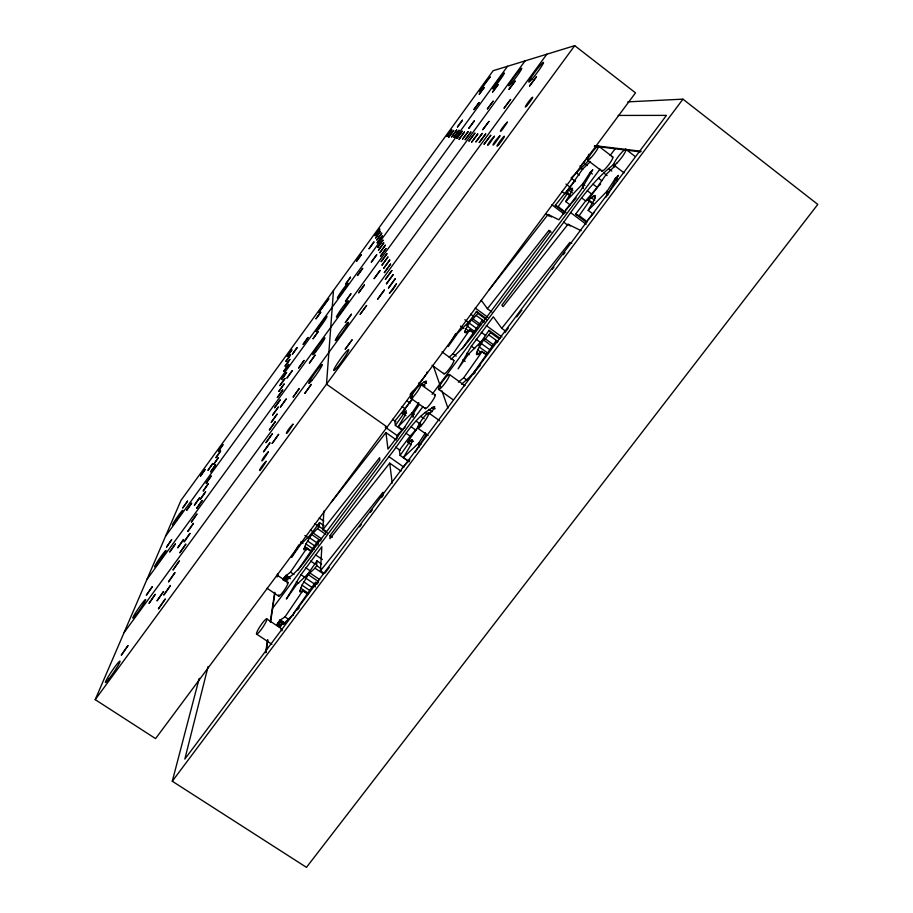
<?xml version="1.0" encoding="UTF-8"?>
<svg xmlns="http://www.w3.org/2000/svg" width="913" height="913" viewBox="0 0 913 913"><rect width="100%" height="100%" fill="white"/><g stroke="black" fill="none" stroke-linecap="round" stroke-linejoin="round"><path stroke-width="1.37" d="M607.202 195.222L607.236 191.034L615.476 178.24L618.443 175.364L606.118 197.071M428.471 414.103C431.05 412.311 433.823 409.789 434.736 406.73C414.057 416.248 402.907 439.735 388.915 456.637L330.038 535.577L329.913 538.704L389.714 463.131L401.081 471.119M324.001 573.193L320.474 570.785L321.844 546.704L300.993 574.711L286.351 599.031L296.52 584.662L309.518 572.691L319.812 579.698M327.436 532.975L322.814 529.802L323.887 511.109M315.225 587.025L315.544 582.14L293.815 613.102L292.982 615.385M316.959 560.867L306.448 576.069L315.019 568.16L316.64 565.638L316.959 560.867L321.559 564.006M317.998 545.118L318.329 540.268L297.809 570.363M311.869 534.527L319.23 526.55L319.504 522.567L324.069 525.705M333.496 290.448L326.5 384.179L387.135 427.033M309.518 572.691L301.986 585.187L299.669 591.761L301.279 591.829L302.968 590.494L307.567 593.61M321.661 538.853L312.76 532.747L305.901 543.965L303.812 549.649L306.848 548.177L311.287 551.212M293.347 614.46L283.726 623.613L278.511 626.147L276.844 625.108L279.846 620.315L284.982 616.903L302.968 590.494M306.848 548.177L290.482 572.12L284.993 576.594L283.064 579.618L283.418 580.326M478.492 345.605L489.048 330.312L500.13 338.392M265.637 652.658L267.543 640.024M270.294 621.787L274.733 592.309M277.05 576.879L277.472 574.072M265.991 652.612L267.897 639.899M270.568 622.118L274.927 593.039M277.392 576.605L277.826 573.672M466.863 325.348L476.506 311.424L485.659 318.112M493.716 344.931L484.552 338.255L477.682 349.919L476.381 353.959L476.769 354.689L477.853 354.415L481.642 351.402L486.583 354.643M481.117 324.845L472.204 318.34L465.892 328.874L464.649 332.446L465.927 332.743L469.796 329.913L474.246 333.154M208.107 666.49L184.837 759.08L666.456 115.38L618.147 115.437M627.813 101.868L682.947 99.152L817.786 204.421L306.46 867.35L172.283 781.243L199.239 678.313M95.214 699.632L180.991 500.335L493.168 70.689L574.711 45.65L635.505 92.852L155.575 738.617L95.214 699.632L574.711 45.65M592.605 213.722L588.177 210.367L594.728 199L595.424 195.69L594.648 195.45L588.04 200.289L592.56 203.713M570.032 204.82L565.74 201.579L571.8 191.296L572.542 188.34L571.903 188.135L566.106 192.609L570.477 195.907M408.944 461.453L403.409 457.561L410.713 445.259L412.162 439.769L407.552 442.029L420.585 423.484M402.816 429.818L398.262 426.588L404.927 415.529L406.285 410.759L402.142 413.087L412.756 398M426.348 434.28L415.267 452.266M505.151 330.826L501.739 328.326L493.317 316.8L471.405 346.21L458.098 368.875L468.46 354.221L484.552 338.255M418.987 404.87L404.208 427.82L387.979 449.128L385.925 432.579L396.379 439.963M455.633 333.553L448.249 346.541L457.71 333.188L472.204 318.34M298.677 545.072L291.544 557.352L300.834 544.239L312.76 532.747M588.098 219.519L594.466 212.17M565.546 209.819L576.217 197.973M402.142 468.072L409.891 459.718M485.225 338.928L490.612 332.674L489.048 330.312M472.58 319.493L477.807 313.376L476.506 311.424M425.481 432.671L418.919 442.816L403.409 457.561M418.827 402.667L412.254 412.733L398.262 426.588M489.208 289.775L548.074 214.487L558.859 219.782L580.816 190.281L592.811 169.738L590.197 172.363L582.665 183.935L565.74 201.579M310.34 535.109L319.504 522.567M402.371 430.377L395.409 425.458L404.254 412.893M566.106 192.609L582.665 169.065L590.323 161.681M449.15 357.12L453.008 353.799L469.796 329.913M575.475 180.215L555.241 205.391L558.185 206.669L567.954 192.757M462.24 348.675L482.292 320.143L484.586 321.81M581.113 230.681L568.012 224.267L503.04 306.642L501.853 305.193L563.755 222.179C578.716 201.442 593.678 179.758 614.244 164.112M409.127 461.738L400.145 455.404L409.081 442.668M316.765 584.4L318.352 582.14M588.04 200.289L606.232 174.383L615.533 165.458M458.36 382.182L463.724 377.777L482.201 351.471M598.049 186.572L586.739 199.513L575.624 214.156L579.184 215.685L589.513 200.963M165.55 536.216L507.548 66.272M146.925 579.481L525.066 60.897M124.031 632.663L546.864 54.198M272.645 608.252L422.867 406.73M432.1 394.348L600.024 169.076M610.112 155.541L615.157 148.773M325.017 573.102L329.239 567.464M359.619 526.858L361.308 524.598M370.587 512.193L372.276 509.945M381.566 497.528L383.255 495.28M504.923 332.686L508.301 328.166M516.758 316.868L521.837 310.089M552.285 269.392L553.974 267.132M563.275 254.704L564.976 252.433M172.283 781.243L682.947 99.152M331.351 502.184L385.925 432.579M491.867 311.984L487.416 308.72L548.884 230.441L550.391 231.297L472.923 335.687L462.617 347.99L450.931 359.482M322.814 529.802L379.614 457.687L379.854 460.186L322.392 537.312C310.682 552.103 301.176 570.614 284.594 580.52M501.739 328.326L569.895 242.356L571.743 243.394M320.474 570.785L382.958 492.255L383.152 494.264M297.444 609.838L299.202 607.727M480.147 365.565L469.35 377.297L461.533 384.236M588.52 160.711L571.059 178.081L575.464 181.425M412.379 399.312L394.747 421.235L395.409 425.458M418.702 426.542L409.8 436.551L399.335 450.337L400.145 455.404M588.177 210.367L607.236 191.034L609.416 192.689M598.917 185.704L600.663 183.958M404.995 427.295L398.57 433.629L397.075 435.958L397.417 438.172M475.194 372.515L473.607 373.988L473.984 372.299L496.044 340.834L497.243 342.66M423.883 385.252C434.132 372.812 410.348 391.814 410.142 394.621L412.436 396.253M594.591 145.646L641.154 151.261M594.26 146.194L640.641 151.9M256.507 634.033L271.88 644.304M284.982 616.903L288.508 619.276M280.234 620.007L284.89 623.134M280.086 620.075L284.742 623.214M279.846 620.315L284.502 623.442M279.595 620.6L284.251 623.739M279.001 621.388L283.669 624.526M278.066 622.734L281.558 625.074M277.723 623.237L281.215 625.576M277.461 623.67L280.953 626.021M277.278 624.001L279.606 625.565M276.89 624.754L280.394 627.105M276.844 625.108L279.184 626.672M266.836 618.923A9.164 1.392 -56.2 0 1 259.851 631.294A9.164 1.392 -56.2 0 1 258.345 629.228A9.164 1.392 -56.2 0 1 266.836 618.923L282.163 629.205M267.053 588.28L278.682 596.132M284.137 577.803L287.629 580.177M303.162 591.019L307.772 594.135M283.817 578.26L286.157 579.846M283.578 578.659L285.917 580.234M283.407 578.945L285.746 580.531M277.575 575.407L288.017 582.483M299.806 590.346L302.077 591.886M283.064 579.618L285.404 581.193M300.993 574.711L305.615 577.849M306.06 578.283L315.088 584.411M290.482 572.12L294.009 574.517M303.835 581.878L311.732 587.242M301.986 585.187L309.906 590.563M296.337 581.821L298.654 583.396M286.111 575.293L289.615 577.667M285.974 575.373L289.478 577.746M285.746 575.601L290.425 578.762M285.529 575.863L289.033 578.237M284.993 576.594L288.485 578.968M300.617 588.086L308.548 593.461M310.66 561.027L315.27 564.177M316.64 565.638L321.285 568.81M315.019 568.16L323.168 573.706M305.764 567.783L310.374 570.922M308.434 574.745L318.569 581.638M304.885 535.475L308.309 537.825M307.567 541.01L315.681 546.556M305.901 543.965L314.026 549.523M300.639 541.934L302.922 543.497M304.657 546.522L311.63 551.292M307.042 548.587L310.374 550.859M315.442 554.762L322.369 559.498M303.926 548.473L306.266 550.06M319.23 526.55L326.158 531.309M314.859 523.765L318.283 526.116M330.038 535.577L332.378 537.186M317.758 528.832L325.85 534.379M310.386 529.951L312.668 531.514M311.767 534.562L321.022 540.907M309.61 537.78L317.701 543.326M319.242 518.002L323.807 521.14M388.915 456.637L403.945 467.205M409.903 440.557L412.174 442.154M407.951 442.257L411.352 444.654M407.552 442.029L410.941 444.414M385.252 427.158L397.817 436.037M395.591 447.13L400.214 450.383M417.96 428.311L428.129 435.535M411.249 426.862L415.883 430.149M392.499 419.295L395.922 421.726M406.045 433.23L410.667 436.505M421.098 444.357L418.919 442.816L419.409 447.016M411.284 439.781L413.555 441.39M425.059 412.356L427.318 413.954M406.776 400.693L410.211 403.135M420.836 416.351L424.214 418.747M414.422 414.274L412.254 412.733L412.744 416.83M402.04 406.559L405.463 408.99M404.265 411.626L406.582 413.281M416.202 421.201L420.847 424.488M402.142 413.087L405.977 415.712M432.888 407.038L435.17 408.682M431.803 407.472L434.086 409.104M428.779 409.355L432.18 411.774M410.861 398.251L425.458 408.659M428.517 412.79L439.792 420.825M438.537 389.303L452.825 399.552M424.248 381.623L426.542 383.266M421.532 383.471L425.013 385.959M420.984 384.624A8.548 1.278 -54.5 0 1 413.772 396.219A8.548 1.278 -54.5 0 1 413.018 393.492A8.548 1.278 -54.5 0 1 420.984 384.624L435.296 394.861M449.516 374.581A9.233 1.495 -54.3 0 1 441.858 387.055A9.233 1.495 -54.3 0 1 440.717 384.213A9.233 1.495 -54.3 0 1 449.516 374.581L464.911 385.663A9.221 1.609 -54.3 0 0 463.804 385.788M432.089 365.291L443.912 373.794M442.029 351.916L453.852 360.452M463.724 377.777L466.965 380.116M466.908 353.148L469.145 354.769M462.902 359.722L465.162 361.354M453.008 353.799L456.215 356.127M465.892 328.874L469.179 331.259M460.494 326.055L463.918 328.554M464.968 330.997L467.171 332.594M476.187 339.259L480.649 342.501M481.322 343.55L490.372 350.113M479.245 346.951L488.295 353.525M481.642 351.402L486.252 354.746M477.682 349.919L481.083 352.395M471.405 346.21L474.76 348.64M476.7 352.315L478.971 353.959M470.617 314.186L474.041 316.685M486.344 325.599L501.967 337M490.612 332.674L499.582 339.202M471.382 319.949L479.005 325.519M489.071 335.105L498.042 341.645M464.854 319.721L468.289 322.221M469.248 323.122L476.883 328.691M481.242 332.275L485.705 335.528M467.33 326.203L474.988 331.773M483.662 340.047L492.7 346.62M469.305 329.901L473.756 333.131M475.251 308.069L487.827 317.256M477.807 313.376L486.663 319.858M476.392 315.59L484.152 321.25M548.884 230.441L551.167 232.142M558.185 206.669L565.98 212.524M555.241 205.391L565.113 212.832M551.84 204.786L563.926 213.882M568.012 224.267L570.283 225.979M563.755 222.179L567.11 224.701M548.074 214.487L551.429 217.009M545.643 213.585L548.941 216.073M566.768 192.381L570.054 194.857M561.872 191.388L565.17 193.876M579.184 215.685L587.07 221.631M575.624 214.156L586.717 222.51M570.545 212.524L586.18 224.29M584.834 185.579L582.665 183.935L582.688 188.101M587.344 190.749L591.818 194.138M593.199 196.192L595.356 197.824M591.27 197.687L594.671 200.267M588.817 200.05L593.347 203.473M565.969 184.095L570.374 187.427M570.648 188.831L572.85 190.497M581.592 197.836L586.055 201.214M568.947 190.212L572.234 192.689M598.483 178.218L601.861 180.785M590.197 172.363L592.366 174.006M580.588 167.821L582.814 169.51M592.994 184.175L597.479 187.576M575.977 172.625L579.287 175.148M608.492 168.551L611.778 171.062M615.887 177.75L618.067 179.405M614.94 179.005L617.12 180.671M587.755 160.3L602.089 171.222M603.676 172.968L607.065 175.547M584.856 163.781L587.093 165.481M598.414 145.977L612.737 156.945M613.924 165.139L624.104 172.911M612.657 165.196L614.746 166.805M625.782 149.264L634.82 156.203M481.219 300.229L487.416 308.72M482.292 320.143L483.616 322.129M433.413 366.216L440.58 386.872M441.96 390.867L447.963 408.168M419.603 445.533L418.919 442.816L419.421 445.612M413.281 416.773L412.254 412.733L412.996 416.819M583.202 188.089L582.665 183.935L582.928 188.101M389.714 463.131L392.202 483.137M607.727 195.222L607.236 191.034L607.442 195.245M453.533 360.315A8.365 1.324 -54.2 0 1 449.481 368.578A8.365 1.324 -54.2 0 1 443.935 373.189M589.033 154.251A8.126 1.187 -52.8 0 1 581.672 164.568M580.634 165.55A8.126 1.187 -52.8 0 1 579.846 166.132M612.144 157.116A8.936 1.427 -52.5 0 1 608.286 165.299A8.936 1.427 -52.5 0 1 602.032 170.103M286.944 582.951A8.274 1.244 -55.9 0 1 287.036 585.61A8.274 1.244 -55.9 0 1 281.021 594.409A8.274 1.244 -55.9 0 1 278.887 594.74M427.158 372.082A7.795 1.153 -54.4 0 1 426.508 373.36M425.618 374.878A7.795 1.153 -54.4 0 1 420.984 381.12M419.957 382.182A7.795 1.153 -54.4 0 1 418.588 383.152M280.999 629.582A9.153 1.495 -56.3 0 1 281.957 630.837M434.36 394.964A8.537 1.381 -54.5 0 1 431.381 402.439A8.537 1.381 -54.5 0 1 425.218 407.769M459.068 139.255L464.466 131.997L459.068 139.255M458.954 130.331L453.841 137.361L458.954 130.331M457.47 126.953L462.423 120.254L457.47 126.953M456.888 138.399L462.172 131.289L456.888 138.399M456.671 130.034L451.661 136.916L456.671 130.034M453.635 130.502L448.74 137.235L453.635 130.502M451.752 129.897L446.959 136.494L451.752 129.897M222.943 444.734L218.435 451.159L222.943 444.734M220.581 451.045L215.982 457.596L220.581 451.045M218.344 457.687L213.642 464.386L218.344 457.687M215.525 464.922L210.72 471.77L215.525 464.922M212.706 463.621L208.061 470.241L212.706 463.621M211.165 476.107L206.212 483.171L211.165 476.107M208.312 483.696L203.257 490.92L208.312 483.696M205.562 491.799L200.381 499.194L205.562 491.799M202.161 500.529L196.866 508.107L202.161 500.529M205.083 469.522L200.575 475.958L205.083 469.522M196.888 514.099L191.41 521.951L196.888 514.099M199.536 497.859L194.423 505.163L199.536 497.859M193.408 523.4L187.793 531.434L193.408 523.4M189.938 533.466L184.175 541.729L189.938 533.466M185.773 544.228L179.861 552.707L185.773 544.228M191.616 503.223L186.663 510.299L191.616 503.223M179.256 561.05L173.116 569.86L179.256 561.05M183.49 539.572L177.807 547.72L183.49 539.572M396.402 283.829L393.081 289.33L389.394 293.393L396.402 283.829M174.885 572.691L168.574 581.752L174.885 572.691M395.318 278.648L388.504 287.949L395.318 278.648M170.434 585.518L163.918 594.865L170.434 585.518M187.542 501.146L182.805 507.902L187.542 501.146M393.069 274.745L386.461 283.772L393.069 274.745M165.185 599.122L158.485 608.743L165.185 599.122M391.837 270.556L385.412 279.344L391.837 270.556M175.307 544.011L169.818 551.863L175.307 544.011M163.518 591.521L157.104 600.72L163.518 591.521M390.559 264.142L384.373 272.599L390.559 264.142M384.327 290.083L377.651 299.213L384.327 290.083M389.748 260.034L383.722 268.285L389.748 260.034M171.644 539.686L166.554 547.115L171.644 539.686M387.888 257.078L382.033 265.112L387.888 257.078M155.164 594.397L149.139 603.242L155.164 594.397M386.918 253.757L381.2 261.609L386.918 253.757M380.082 270.465L374.147 278.591L380.082 270.465M385.937 248.576L380.527 256.154L385.937 248.576M385.32 245.232L379.911 252.661L385.32 245.232M152.22 586.785L146.4 595.116L152.22 586.785M383.757 242.938L378.484 250.173L383.757 242.938M366.57 305.524L360.179 314.266L366.57 305.524M382.969 240.245L377.799 247.332L382.969 240.245M376.681 254.818L371.351 262.134L376.681 254.818M382.205 235.965L377.195 242.835L382.205 235.965M352.03 339.933L345.251 349.2L352.03 339.933M381.702 233.192L376.807 239.936L381.702 233.192M127.934 645.662L121.361 655.089L127.934 645.662M380.367 231.366L375.677 237.939L380.367 231.366M364.401 284.959L358.706 292.765L364.401 284.959M379.717 229.14L375.015 235.6L379.717 229.14M351.402 314.255L345.388 322.483L351.402 314.255M373.919 242.036L369.08 248.69L373.919 242.036M362.655 268.411L357.508 275.475L362.655 268.411M350.9 293.849L345.513 301.244L350.9 293.849M361.217 254.818L356.538 261.255L361.217 254.818M350.489 277.244L345.685 283.977L350.489 277.244M311.207 384.453L304.896 393.286L311.207 384.453M292.959 424.237C283.977 439.792 284.434 432.762 292.959 424.237M315.053 355.157L309.427 363.032L315.053 355.157M299.133 388.676L293.187 397.007L299.133 388.676M318.146 331.624L313.079 338.734L318.146 331.624M536.433 76.795L529.551 85.982L536.433 76.795M278.613 434.383L272.177 443.41L278.613 434.383M266.117 461.35C256.793 477.328 258.025 469.236 266.117 461.35M328.726 298.779L318.728 312.531L328.726 298.779M304.04 360.464L298.699 367.939L304.04 360.464M268.319 451.901C258.984 467.593 260.593 459.581 268.319 451.901M320.691 312.303L316.012 318.74L320.691 312.303M269.906 442.885L263.572 451.764L269.906 442.885M272.211 433.926L266.037 442.565L272.211 433.926M286.146 399.038L280.428 407.061L286.146 399.038M275.372 421.578L269.426 429.897L275.372 421.578M277.096 414.148L271.298 422.274L277.096 414.148M308.012 337.536L303.184 344.304L308.012 337.536M507.32 122.182C497.517 137.863 498.829 130.445 507.32 122.182M278.282 407.13L272.633 415.038L278.282 407.13M280.143 399.962L274.63 407.677L280.143 399.962M292.171 370.758L287.024 377.971L292.171 370.758M499.936 135.832C489.87 151.946 491.525 143.843 499.936 135.832M282.71 390.011L277.381 397.475L282.71 390.011M284.103 384.031L278.899 391.323L284.103 384.031M510.561 99.483L504.124 108.088L510.561 99.483M285.004 378.427L279.914 385.548L285.004 378.427M494.412 136.299C484.369 152.117 486.469 143.969 494.412 136.299M286.545 372.55L281.558 379.523L286.545 372.55M297.113 347.602L292.422 354.164L297.113 347.602M515.103 81.166L509.032 89.314L515.103 81.166M288.679 364.355L283.852 371.123L288.679 364.355M289.832 359.425L285.096 366.056L289.832 359.425M490.726 135.307L484.095 144.174L490.726 135.307M290.517 354.872L285.895 361.354L290.517 354.872M291.818 349.964L287.275 356.321L291.818 349.964M485.659 133.96L479.279 142.485L485.659 133.96M488.934 121.44L482.794 129.669L488.934 121.44M482.167 133.503L475.958 141.823L482.167 133.503M493.123 101.217L487.405 108.898L493.123 101.217M477.75 133.983L471.724 142.063L477.75 133.983M498.087 84.658L492.643 91.985L498.087 84.658M474.874 133.161L468.997 141.047L474.874 133.161M470.88 132.02L465.208 139.655L470.88 132.02M474.326 120.858L468.837 128.242L474.326 120.858M468.095 131.655L462.549 139.118L468.095 131.655M479.028 102.61L473.881 109.56L479.028 102.61M490.064 77.023L479.553 91.243L485.328 82.375L490.064 77.023M484.187 87.5L479.268 94.153L484.187 87.5M590.403 158.337A8.959 1.324 -52.7 0 0 598.62 146.263A8.959 1.324 -52.7 0 0 590.255 154.811A8.959 1.324 -52.7 0 0 590.403 158.337M340.07 295.264A9.187 0.628 -54.3 0 0 348.127 283.258A9.187 0.628 -54.3 0 0 340.047 293.438A9.187 0.628 -54.3 0 0 340.07 295.264M338.563 337.422A11.321 0.959 -54.4 0 0 348.504 322.392A11.321 0.959 -54.4 0 0 338.54 334.637A11.321 0.959 -54.4 0 0 338.563 337.422M511.622 83.037A10.933 0.833 -53.5 0 0 521.768 68.475A10.933 0.833 -53.5 0 0 512.353 79.659A10.933 0.833 -53.5 0 0 511.622 83.037M339.396 314.129A10.146 0.765 -54.4 0 0 348.287 300.776A10.146 0.765 -54.4 0 0 339.374 311.892A10.146 0.765 -54.4 0 0 339.396 314.129M495.166 86.29A9.826 0.673 -53.6 0 0 504.341 73.166A9.826 0.673 -53.6 0 0 496.01 83.209A9.826 0.673 -53.6 0 0 495.166 86.29M337.513 366.912A12.828 1.221 -54.5 0 0 348.755 349.736A12.828 1.221 -54.5 0 0 337.479 363.34A12.828 1.221 -54.5 0 0 337.513 366.912M526.984 105.554A6.163 0.571 -53.3 0 0 532.713 97.292A6.163 0.571 -53.3 0 0 527.326 103.466A6.163 0.571 -53.3 0 0 526.984 105.554M498.658 144.71A6.117 0.571 -53.5 0 0 504.41 136.425A6.117 0.571 -53.5 0 0 499.183 142.348A6.117 0.571 -53.5 0 0 498.658 144.71M532.165 78.952A12.314 1.05 -53.3 0 0 543.52 62.609A12.314 1.05 -53.3 0 0 532.69 75.254A12.314 1.05 -53.3 0 0 532.165 78.952M175.205 521.916A9.084 0.593 -55.1 0 0 182.726 510.31A9.084 0.593 -55.1 0 0 174.6 521.015A9.084 0.593 -55.1 0 0 175.205 521.916M136.151 614.552A11.287 0.879 -55.5 0 0 145.669 599.579A11.287 0.879 -55.5 0 0 135.877 612.281A11.287 0.879 -55.5 0 0 136.151 614.552M315.681 351.847A10.385 0.799 -54.5 0 0 324.914 337.993A10.385 0.799 -54.5 0 0 315.955 349.108A10.385 0.799 -54.5 0 0 315.681 351.847M109.081 678.747A12.873 1.096 -55.8 0 0 120.048 661.286A12.873 1.096 -55.8 0 0 109.149 675.278A12.873 1.096 -55.8 0 0 109.081 678.747M311.972 380.322A11.641 1.004 -54.6 0 0 322.312 364.664A11.641 1.004 -54.6 0 0 312.303 376.886A11.641 1.004 -54.6 0 0 311.972 380.322M616.994 162.982A9.952 1.621 -52.4 0 0 626.067 149.595A9.952 1.621 -52.4 0 0 616.537 159.033A9.952 1.621 -52.4 0 0 616.994 162.982M157.675 563.492A10.066 0.708 -55.3 0 0 166.075 550.402A10.066 0.708 -55.3 0 0 157.196 562.031A10.066 0.708 -55.3 0 0 157.675 563.492M318.671 328.908A9.381 0.651 -54.5 0 0 327.002 316.491A9.381 0.651 -54.5 0 0 318.888 326.671A9.381 0.651 -54.5 0 0 318.671 328.908M420.916 425.983A9.461 1.564 -54.6 0 0 428.848 413.03A9.461 1.564 -54.6 0 0 419.991 422.639A9.461 1.564 -54.6 0 0 420.916 425.983"/></g></svg>
